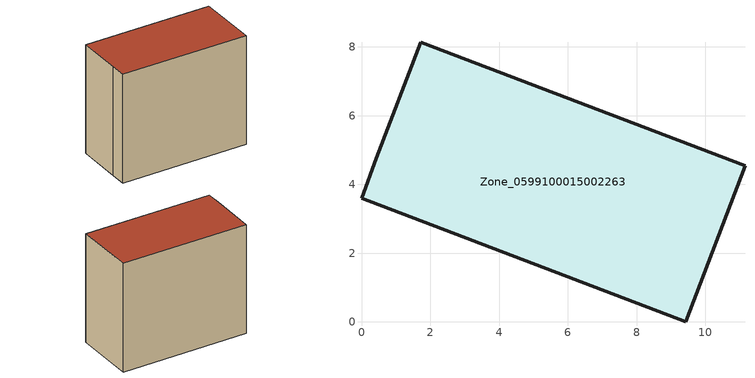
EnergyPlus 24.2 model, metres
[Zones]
Zone_0599100015002263
 floor ground (C_G): 0,3.6 0.42,4.75 1.73,8.14 11.15,4.55 9.43,0 z0.92
 wall outside (C_F): 0.42,4.75 0,3.6 9.43,0 11.15,4.55 1.73,8.14 0.42,4.75 z0.92:9.65
 roof outside (C_R): 9.43,0 11.15,4.55 1.73,8.14 0.42,4.75 0,3.6 z9.65
[BUILDING]
Pand.0599100015002263: North Axis=0; Terrain=City; Loads Convergence Tolerance Value=0.04; Temperature Convergence Tolerance Value=0.4; Solar Distribution=FullExterior; Maximum Number of Warmup Days=25; Minimum Number of Warmup Days=1
[Site:Location]
Rotterdam.The.Hague.AP_ZH_NLD Design_Conditions: Latitude=51.96; Longitude=4.45; Time Zone=1; Elevation=-4.5
[SITE:GROUNDTEMPERATURE:BUILDINGSURFACE]
18, 18, 18, 18, 18, 18, 18, 18, 18, 18, 18, 18
[MATERIAL] Thermal Absorptance=0.9; Solar Absorptance=0.7; Visible Absorptance=0.7
Name | Roughness | Thickness | Conductivity | Density | Specific Heat
G.TI.1965-1974 | MediumSmooth | 0.15 | 0.882353 | 540 | 1210
F.TI.1965-1974 | Rough | 0.3 | 0.697674 | 1920 | 840
R.TI.1965-1974 | MediumRough | 0.2 | 0.232558 | 1500 | 1000
[CONSTRUCTION]
C_G: G.TI.1965-1974
C_F: F.TI.1965-1974
C_R: R.TI.1965-1974
[ZONE]
Zone_0599100015002263: Type=1; Multiplier=1; Ceiling Height=Autocalculate; Volume=Autocalculate; Floor Area=autocalculate; Part of Total Floor Area=Yes
[ZONEINFILTRATION:DESIGNFLOWRATE]
Infil_Zone_0599100015002263: Zone or ZoneList or Space or SpaceList=Zone_0599100015002263; Schedule=AlwaysOn; Design Flow Rate Calculation Method=Flow/Area; Flow Rate per Floor Area=0.003; Constant Term Coefficient=1; Temperature Term Coefficient=0; Velocity Term Coefficient=0; Velocity Squared Term Coefficient=0
[HVACTEMPLATE:ZONE:IDEALLOADSAIRSYSTEM]
Zone_0599100015002263: Maximum Heating Supply Air Temperature=50; Minimum Cooling Supply Air Temperature=13; Maximum Heating Supply Air Humidity Ratio=0.0156; Minimum Cooling Supply Air Humidity Ratio=0.0077; Heating Limit=NoLimit; Cooling Limit=NoLimit; Dehumidification Control Type=ConstantSensibleHeatRatio; Cooling Sensible Heat Ratio=0.7; Dehumidification Setpoint=60; Humidification Control Type=None; Humidification Setpoint=30; Outdoor Air Method=None; Outdoor Air Flow Rate per Person=0.00944; Outdoor Air Flow Rate per Zone Floor Area=0; Outdoor Air Flow Rate per Zone=0; Demand Controlled Ventilation Type=None; Outdoor Air Economizer Type=NoEconomizer; Heat Recovery Type=None; Sensible Heat Recovery Effectiveness=0.7; Latent Heat Recovery Effectiveness=0.65
[ZONECONTROL:THERMOSTAT]
ThermostatControl_Zone_0599100015002263: Zone or ZoneList=Zone_0599100015002263; Control Type Schedule=DualSetpointControlType; Control 1=Thermostat_Zone_0599100015002263; Temperature Difference Between Cutout And Setpoint=0
[THERMOSTATSETPOINT:DUALSETPOINT]
Thermostat_Zone_0599100015002263: Heating Setpoint Temperature Schedule=HeatingSetpoint_Zone_0599100015002263; Cooling Setpoint Temperature Schedule=CoolingSetpoint_Zone_0599100015002263
[SCHEDULE:COMPACT]
HeatingSetpoint_Zone_0599100015002263: Through: 12/31, For: AllDays, Until: 24:00, 21
CoolingSetpoint_Zone_0599100015002263: Through: 12/31, For: AllDays, Until: 24:00, 24
DualSetpointControlType: Through: 12/31, For: AllDays, Until: 24:00, 4
AlwaysOn: Through: 12/31, For: AllDays, Until: 24:00, 1
